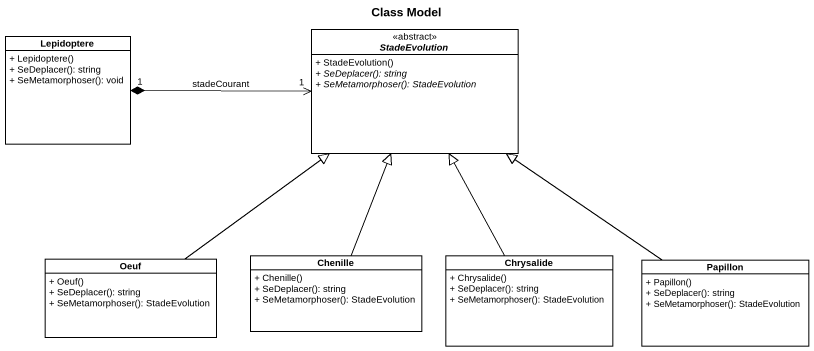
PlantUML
@startuml
title Class Model
hide circle
hide empty members
skinparam classAttributeIconSize 0
class Lepidoptere {
  + Lepidoptere()
  + SeDeplacer(): string
  + SeMetamorphoser(): void
}
abstract class StadeEvolution <<abstract>> {
  + StadeEvolution()
  {abstract} + SeDeplacer(): string
  {abstract} + SeMetamorphoser(): StadeEvolution
}
class Oeuf {
  + Oeuf()
  + SeDeplacer(): string
  + SeMetamorphoser(): StadeEvolution
}
class Chenille {
  + Chenille()
  + SeDeplacer(): string
  + SeMetamorphoser(): StadeEvolution
}
class Chrysalide {
  + Chrysalide()
  + SeDeplacer(): string
  + SeMetamorphoser(): StadeEvolution
}
class Papillon {
  + Papillon()
  + SeDeplacer(): string
  + SeMetamorphoser(): StadeEvolution
}
StadeEvolution "1" <-left-* "1" Lepidoptere : stadeCourant
Oeuf -up-|> StadeEvolution
Chenille -up-|> StadeEvolution
Chrysalide -up-|> StadeEvolution
Papillon -up-|> StadeEvolution
@enduml
